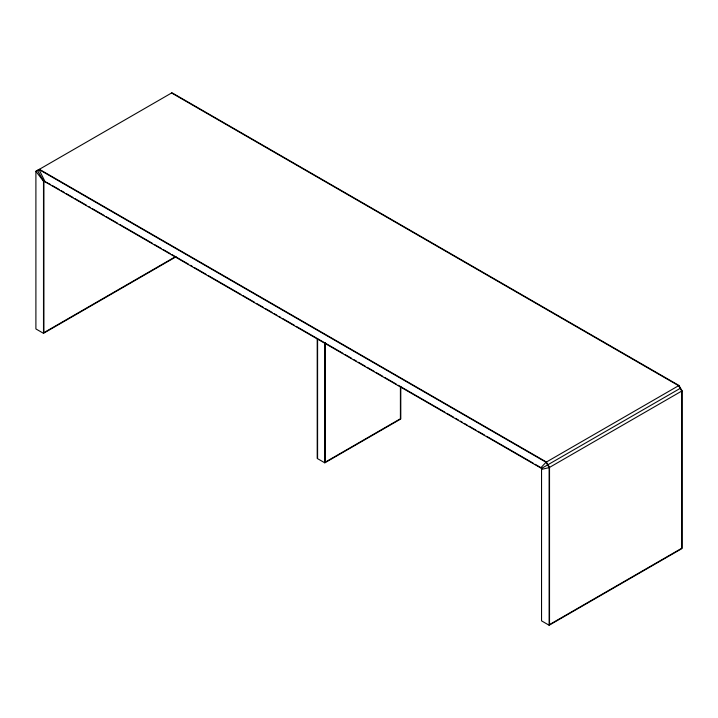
<?xml version="1.0" encoding="UTF-8"?>
<svg xmlns="http://www.w3.org/2000/svg" width="718" height="718" viewBox="0 0 718 718"><rect width="100%" height="100%" fill="white"/><g stroke="black" fill="none" stroke-linecap="round" stroke-linejoin="round"><path stroke-width="1.08" d="M50.655 184.58L43.502 180.882L43.502 333.323L35.9 328.934L35.9 171.315L39.391 169.295L546.407 462.024L549.521 467.409L549.521 624.588L681.723 548.265L681.723 391.077L678.609 385.701L171.593 92.972M43.879 181.762L35.9 171.315L171.97 92.757L678.995 385.476L682.1 390.861L682.1 548.48L549.135 625.243L541.543 620.864L541.543 468.423L680.547 388.169M44.83 181.214L39.005 169.52L546.03 462.248L549.135 467.624L549.135 625.243M175.111 256.891L43.879 332.658L43.879 180.667M43.502 333.323L176.457 256.55M317.212 338.519L317.212 458.443L324.805 462.832L400.788 418.971L400.788 386.464M678.995 385.476L546.03 462.248L540.968 467.66M541.919 469.303L549.135 467.624L682.1 390.861M52.593 185.693L59.388 189.624M61.335 190.746L64.243 192.424M66.191 193.546L72.985 197.468M74.923 198.59L86.573 205.312M88.52 206.434L90.459 207.556M92.407 208.678L104.056 215.409M105.995 216.531L117.644 223.253M119.592 224.375L152.602 243.438M154.541 244.56L161.335 248.482M163.282 249.604L170.076 253.526M172.015 254.648L174.932 256.326M176.87 257.448L188.52 264.179M190.467 265.292L192.406 266.414M194.354 267.536L206.003 274.267M207.942 275.389L240.952 294.443M242.899 295.565L254.549 302.296M256.488 303.418L263.282 307.34M265.229 308.462L272.023 312.384M273.962 313.506L276.879 315.184M278.817 316.306L280.765 317.428M282.704 318.55L294.353 325.272M296.301 326.394L342.899 353.301M344.846 354.423L351.64 358.345M353.579 359.467L356.496 361.154M358.435 362.276L365.229 366.198M367.176 367.32L373.97 371.242M375.909 372.364L382.712 376.286M384.651 377.408L396.3 384.13M398.248 385.252L444.846 412.159M446.793 413.281L453.588 417.203M455.526 418.325L458.443 420.012M460.382 421.134L462.329 422.256M464.268 423.378L467.176 425.056M469.123 426.178L475.917 430.1M477.856 431.222L484.659 435.144M486.598 436.266L533.205 463.173M535.143 464.295L541.919 468.208M541.543 468.423L43.502 180.882L37.453 170.417M400.411 386.428L400.411 418.747L325.191 462.177L325.191 342.594M324.805 342.899L324.805 462.832M317.589 338.546L317.589 457.788"/></g></svg>
